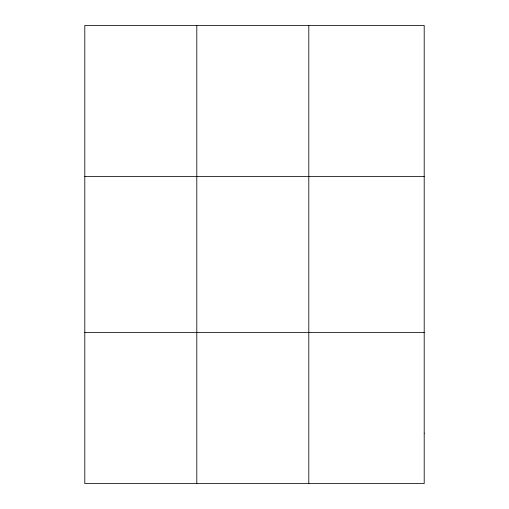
<?xml version="1.0" encoding="UTF-8"?>
<svg xmlns="http://www.w3.org/2000/svg" width="509" height="509" viewBox="0 0 509 509"><rect width="100%" height="100%" fill="white"/><g stroke="black" fill="none" stroke-linecap="round" stroke-linejoin="round"><path stroke-width="0.76" d="M196.805 25.45L196.805 483.55M308.804 25.45L308.804 483.55M84.799 176.623L424.201 176.623M84.799 332.377L424.201 332.377M424.201 433.159L424.201 483.55L84.799 483.55L84.799 25.45L424.201 25.45L424.201 433.159"/></g></svg>
